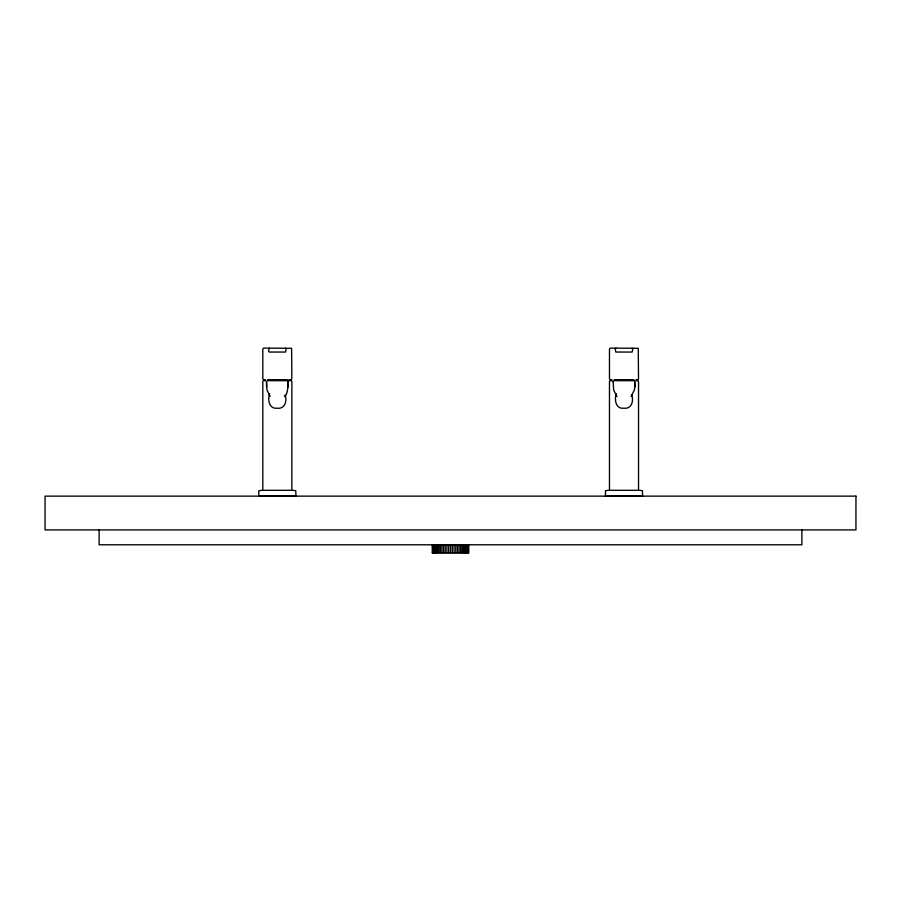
<?xml version="1.0" encoding="UTF-8"?>
<svg xmlns="http://www.w3.org/2000/svg" width="901" height="901" viewBox="0 0 901 901"><rect width="100%" height="100%" fill="white"/><g stroke="black" fill="none" stroke-linecap="round" stroke-linejoin="round"><path stroke-width="1.35" d="M266.527 381.382L267.034 390.189L270.075 396.237M613.187 381.675L613.187 381.382M266.493 381.551L266.527 387.002M613.153 381.551L613.694 390.189L616.96 396.541M284.378 396.541C289.852 394.672 287.689 367.18 288.151 387.002M631.038 396.541L634.304 390.189L635.047 385.493L634.608 380.977L634.811 387.002M269.23 348.101L268.554 351.063L269.23 352.054L285.538 352.043L286.124 349.092L285.538 348.113M615.89 348.101L615.214 349.092L615.8 352.043L632.108 352.054L632.784 349.092L632.108 348.101M265.344 379.704L263.317 379.67L262.81 378.848L262.81 349.092L263.486 348.101L291.597 348.304L291.856 378.848L291.271 379.693L289.334 379.704M267.552 379.704L287.126 379.704M612.004 379.704L610.067 379.693L609.47 378.848L609.47 349.092L610.146 348.101L638.257 348.304L638.516 378.848L638.021 379.67L635.993 379.704M614.212 379.704L633.786 379.704M265.344 380.684L263.317 380.718L262.81 381.675L262.81 490.302L291.868 490.302L291.868 381.675L291.361 380.718L289.334 380.684M267.203 380.684L287.475 380.684M612.004 380.684L609.887 380.763L609.47 381.675L609.47 490.302L638.527 490.302L638.527 381.675L638.021 380.718L635.993 380.684M613.863 380.684L634.135 380.684M261.831 490.302L258.846 490.797L258.756 496.226L295.922 496.226L295.776 490.685L292.848 490.302M608.49 490.302L605.551 490.685L605.416 496.226L642.582 496.226L642.436 490.685L639.507 490.302M432.255 552.899L468.745 552.899L468.655 544.79M801.89 529.495L801.89 544.79L99.11 544.79L99.11 529.495M631.77 395.066C633.865 401.013 631.567 409.178 623.999 408.221C615.631 409.234 614.302 399.807 616.228 393.703M468.396 544.79L468.396 552.899M467.957 544.79L467.957 552.899M467.36 544.79L467.36 552.899M466.594 544.79L466.594 552.899M465.671 544.79L465.671 552.899M464.601 544.79L464.601 552.899M463.407 544.79L463.407 552.899M462.078 544.79L462.078 552.899M460.636 544.79L460.636 552.899M459.105 544.79L459.105 552.899M457.483 544.79L457.483 552.899M455.793 544.79L455.793 552.899M454.059 544.79L454.059 552.899M452.291 544.79L452.291 552.899M450.5 544.79L450.5 552.899M448.709 544.79L448.709 552.899M446.941 544.79L446.941 552.899M445.207 544.79L445.207 552.899M443.517 544.79L443.517 552.899M441.895 544.79L441.895 552.899M440.364 544.79L440.364 552.899M438.922 544.79L438.922 552.899M437.593 544.79L437.593 552.899M436.399 544.79L436.399 552.899M435.329 544.79L435.329 552.899M434.406 544.79L434.406 552.899M433.64 544.79L433.64 552.899M433.043 544.79L433.043 552.899M432.604 544.79L432.604 552.899M432.255 544.79L432.345 552.899M285.11 395.066C287.306 401.013 284.84 409.2 277.339 408.221C269.05 409.257 267.507 399.796 269.568 393.703M855.95 496.136L45.05 496.136L45.05 529.923L855.95 529.923L855.95 496.136"/></g></svg>
